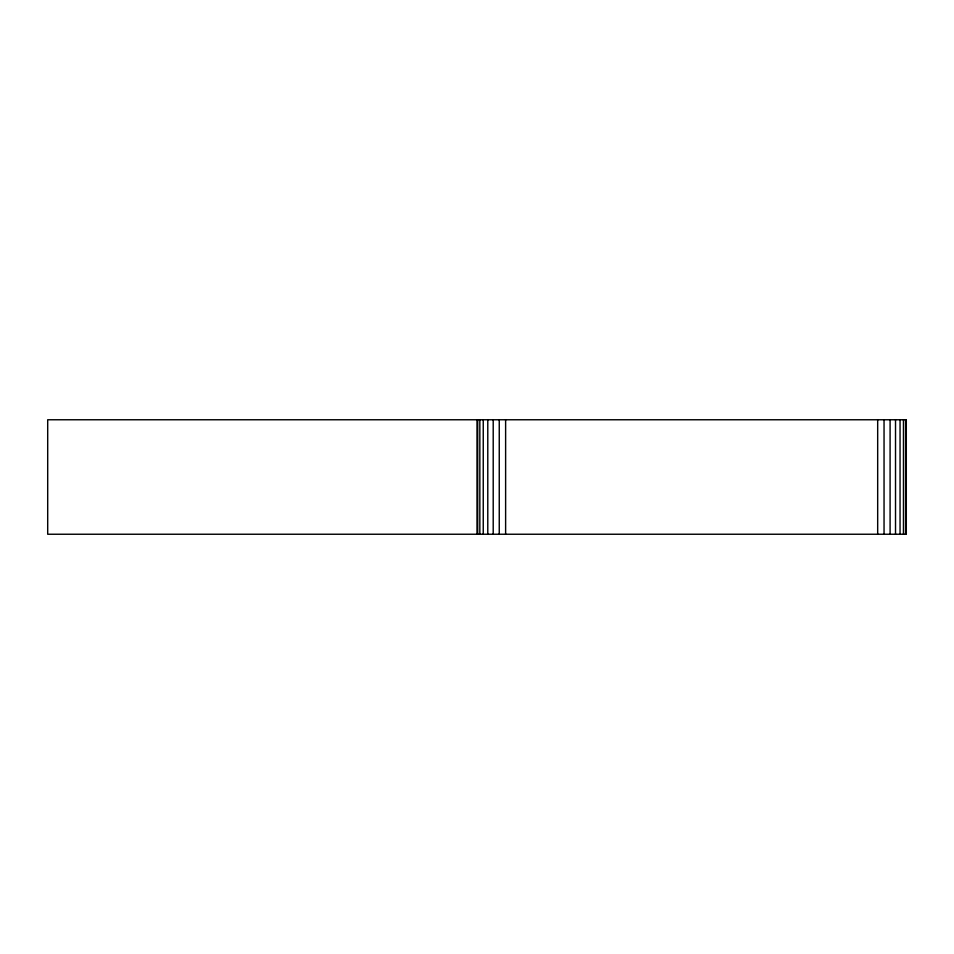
<?xml version="1.0" encoding="UTF-8"?>
<svg xmlns="http://www.w3.org/2000/svg" width="954" height="954" viewBox="0 0 954 954"><rect width="100%" height="100%" fill="white"/><g stroke="black" fill="none" stroke-linecap="round" stroke-linejoin="round"><path stroke-width="1.43" d="M905.584 419.76L905.584 534.24M903.462 419.76L903.462 534.24M900.051 419.76L900.051 534.24M895.52 419.76L895.52 534.24M890.094 419.76L890.094 534.24M884.048 419.76L884.048 534.24M877.68 419.76L877.68 534.24M505.62 419.76L505.62 534.24M499.252 419.76L499.252 534.24M493.206 419.76L493.206 534.24M487.78 419.76L487.78 534.24M483.249 419.76L483.249 534.24M479.838 419.76L479.838 534.24M477.715 419.76L477.715 534.24M477 419.76L477 534.24M906.3 419.76L47.7 419.76L47.7 534.24L906.3 534.24L906.3 419.76"/></g></svg>
